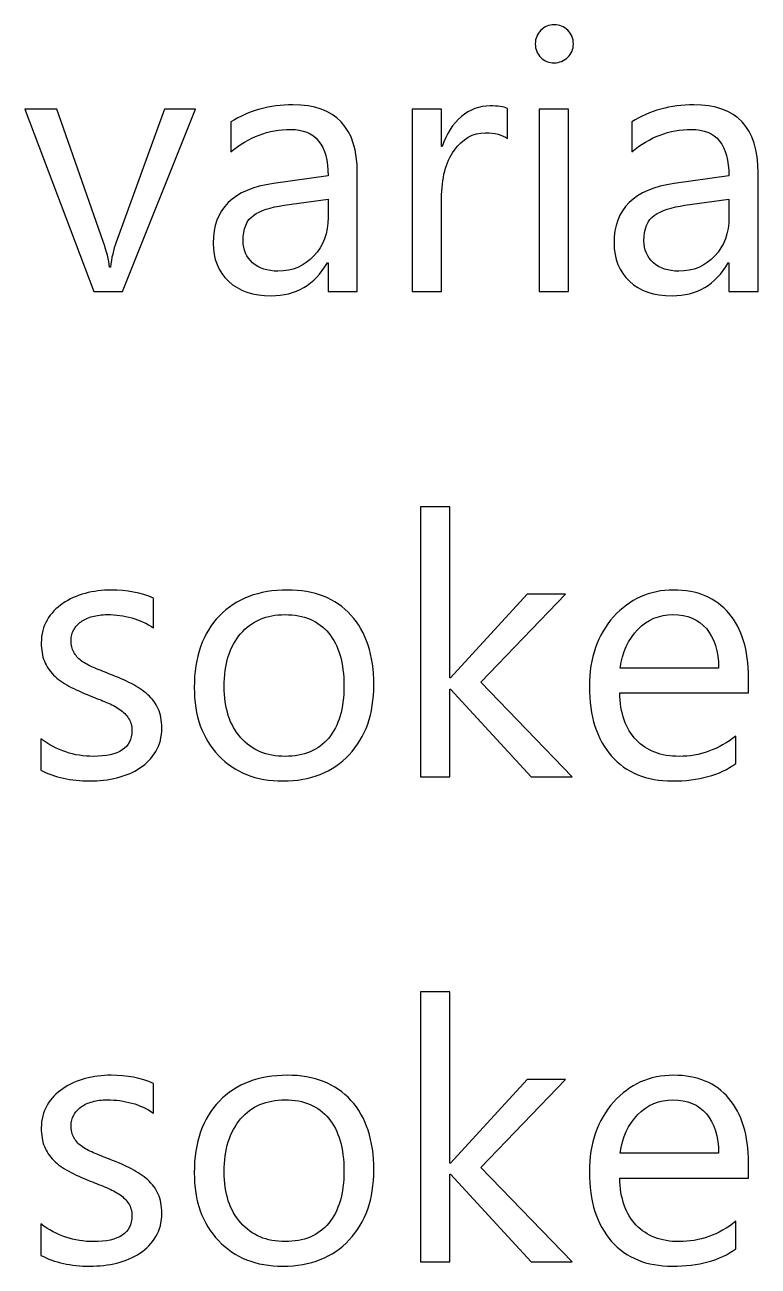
# Model space of a CAD drawing. Header units: centimetres. Extents: x -70 to 51, y -60 to 73.
# Drawn here: x 20.9 to 26.01, y -40.62 to -31.98 of the extents above; entities that cross this region are included whole.
import ezdxf

# ---------------------------------------------------------------- set-up
doc = ezdxf.new("R2010")
doc.units = ezdxf.units.CM
doc.header["$MEASUREMENT"] = 0
doc.layers.add('Layer 1', color=7, linetype='Continuous')

msp = doc.modelspace()

# ---------------------------------------------------------------- linework, layer by layer
at = {"layer": 'Layer 1'}
for points, knots in [([(24.58529, -32.24498), (24.54931, -32.24498), (24.51798, -32.2327), (24.49258, -32.20773), (24.49258, -32.20773), (24.46676, -32.18317), (24.45406, -32.15185), (24.45406, -32.11375), (24.45406, -32.11375), (24.45406, -32.07565), (24.46676, -32.0439), (24.49258, -32.01892), (24.49258, -32.01892), (24.51798, -31.99352), (24.54931, -31.98082), (24.58529, -31.98082), (24.58529, -31.98082), (24.62254, -31.98082), (24.65429, -31.99352), (24.68054, -32.01892), (24.68054, -32.01892), (24.70636, -32.0439), (24.71949, -32.07565), (24.71949, -32.11375), (24.71949, -32.11375), (24.71949, -32.15015), (24.70636, -32.18106), (24.68054, -32.20646), (24.68054, -32.20646), (24.65429, -32.23228), (24.62254, -32.24498), (24.58529, -32.24498)], [0, 0, 0, 0, 0.1111111, 0.1111111, 0.1111111, 0.1111111, 0.2222222, 0.2222222, 0.2222222, 0.2222222, 0.3333333, 0.3333333, 0.3333333, 0.3333333, 0.4444444, 0.4444444, 0.4444444, 0.4444444, 0.5555556, 0.5555556, 0.5555556, 0.5555556, 0.6666667, 0.6666667, 0.6666667, 0.6666667, 0.7777778, 0.7777778, 0.7777778, 0.7777778, 1, 1, 1, 1]), ([(22.08762, -32.56756), (22.08762, -32.56756), (21.58132, -33.83756), (21.58132, -33.83756), (21.58132, -33.83756), (21.58132, -33.83756), (21.38193, -33.83756), (21.38193, -33.83756), (21.38193, -33.83756), (21.38193, -33.83756), (20.9006, -32.56756), (20.9006, -32.56756), (20.9006, -32.56756), (20.9006, -32.56756), (21.12369, -32.56756), (21.12369, -32.56756), (21.12369, -32.56756), (21.12369, -32.56756), (21.44627, -33.49043), (21.44627, -33.49043), (21.44627, -33.49043), (21.4704, -33.55816), (21.48522, -33.617), (21.49115, -33.6678), (21.49115, -33.6678), (21.49115, -33.6678), (21.4958, -33.6678), (21.4958, -33.6678), (21.4958, -33.6678), (21.50427, -33.60388), (21.51739, -33.54631), (21.5356, -33.49508), (21.5356, -33.49508), (21.5356, -33.49508), (21.87299, -32.56756), (21.87299, -32.56756), (21.87299, -32.56756), (21.87299, -32.56756), (22.08762, -32.56756), (22.08762, -32.56756)], [0, 0, 0, 0, 0.0909091, 0.0909091, 0.0909091, 0.0909091, 0.1818182, 0.1818182, 0.1818182, 0.1818182, 0.2727273, 0.2727273, 0.2727273, 0.2727273, 0.3636364, 0.3636364, 0.3636364, 0.3636364, 0.4545455, 0.4545455, 0.4545455, 0.4545455, 0.5454545, 0.5454545, 0.5454545, 0.5454545, 0.6363636, 0.6363636, 0.6363636, 0.6363636, 0.7272727, 0.7272727, 0.7272727, 0.7272727, 0.8181818, 0.8181818, 0.8181818, 0.8181818, 1, 1, 1, 1]), ([(23.21496, -33.83756), (23.21496, -33.83756), (23.01134, -33.83756), (23.01134, -33.83756), (23.01134, -33.83756), (23.01134, -33.83756), (23.01134, -33.63902), (23.01134, -33.63902), (23.01134, -33.63902), (23.01134, -33.63902), (23.00668, -33.63902), (23.00668, -33.63902), (23.00668, -33.63902), (22.9182, -33.79142), (22.78782, -33.86719), (22.61594, -33.86719), (22.61594, -33.86719), (22.48937, -33.86719), (22.39031, -33.83375), (22.31876, -33.76686), (22.31876, -33.76686), (22.24722, -33.69998), (22.21166, -33.61108), (22.21166, -33.50016), (22.21166, -33.50016), (22.21166, -33.2631), (22.35136, -33.12467), (22.63076, -33.08614), (22.63076, -33.08614), (22.63076, -33.08614), (23.01134, -33.0328), (23.01134, -33.0328), (23.01134, -33.0328), (23.01134, -32.8169), (22.92413, -32.70895), (22.74972, -32.70895), (22.74972, -32.70895), (22.59689, -32.70895), (22.45889, -32.76102), (22.3357, -32.86516), (22.3357, -32.86516), (22.3357, -32.86516), (22.3357, -32.65688), (22.3357, -32.65688), (22.3357, -32.65688), (22.46058, -32.5773), (22.60409, -32.53793), (22.76707, -32.53793), (22.76707, -32.53793), (23.06552, -32.53793), (23.21496, -32.69583), (23.21496, -33.01164), (23.21496, -33.01164), (23.21496, -33.01164), (23.21496, -33.83756), (23.21496, -33.83756)], [0, 0, 0, 0, 0.0666667, 0.0666667, 0.0666667, 0.0666667, 0.1333333, 0.1333333, 0.1333333, 0.1333333, 0.2, 0.2, 0.2, 0.2, 0.2666667, 0.2666667, 0.2666667, 0.2666667, 0.3333333, 0.3333333, 0.3333333, 0.3333333, 0.4, 0.4, 0.4, 0.4, 0.4666667, 0.4666667, 0.4666667, 0.4666667, 0.5333333, 0.5333333, 0.5333333, 0.5333333, 0.6, 0.6, 0.6, 0.6, 0.6666667, 0.6666667, 0.6666667, 0.6666667, 0.7333333, 0.7333333, 0.7333333, 0.7333333, 0.8, 0.8, 0.8, 0.8, 0.8666667, 0.8666667, 0.8666667, 0.8666667, 1, 1, 1, 1]), ([(24.2606, -32.7733), (24.22504, -32.74621), (24.17381, -32.73266), (24.10693, -32.73266), (24.10693, -32.73266), (24.01972, -32.73266), (23.94733, -32.7733), (23.88891, -32.85543), (23.88891, -32.85543), (23.83091, -32.93713), (23.8017, -33.04889), (23.8017, -33.19028), (23.8017, -33.19028), (23.8017, -33.19028), (23.8017, -33.83756), (23.8017, -33.83756), (23.8017, -33.83756), (23.8017, -33.83756), (23.59808, -33.83756), (23.59808, -33.83756), (23.59808, -33.83756), (23.59808, -33.83756), (23.59808, -32.56756), (23.59808, -32.56756), (23.59808, -32.56756), (23.59808, -32.56756), (23.8017, -32.56756), (23.8017, -32.56756), (23.8017, -32.56756), (23.8017, -32.56756), (23.8017, -32.82918), (23.8017, -32.82918), (23.8017, -32.82918), (23.8017, -32.82918), (23.80678, -32.82918), (23.80678, -32.82918), (23.80678, -32.82918), (23.83557, -32.73986), (23.8796, -32.67043), (23.93929, -32.62005), (23.93929, -32.62005), (23.99898, -32.5701), (24.06544, -32.54512), (24.1391, -32.54512), (24.1391, -32.54512), (24.19202, -32.54512), (24.23223, -32.55105), (24.2606, -32.56248), (24.2606, -32.56248), (24.2606, -32.56248), (24.2606, -32.7733), (24.2606, -32.7733)], [0, 0, 0, 0, 0.0714286, 0.0714286, 0.0714286, 0.0714286, 0.1428571, 0.1428571, 0.1428571, 0.1428571, 0.2142857, 0.2142857, 0.2142857, 0.2142857, 0.2857143, 0.2857143, 0.2857143, 0.2857143, 0.3571429, 0.3571429, 0.3571429, 0.3571429, 0.4285714, 0.4285714, 0.4285714, 0.4285714, 0.5, 0.5, 0.5, 0.5, 0.5714286, 0.5714286, 0.5714286, 0.5714286, 0.6428571, 0.6428571, 0.6428571, 0.6428571, 0.7142857, 0.7142857, 0.7142857, 0.7142857, 0.7857143, 0.7857143, 0.7857143, 0.7857143, 0.8571429, 0.8571429, 0.8571429, 0.8571429, 1, 1, 1, 1]), ([(24.68477, -33.83756), (24.68477, -33.83756), (24.48115, -33.83756), (24.48115, -33.83756), (24.48115, -33.83756), (24.48115, -33.83756), (24.48115, -32.56756), (24.48115, -32.56756), (24.48115, -32.56756), (24.48115, -32.56756), (24.68477, -32.56756), (24.68477, -32.56756), (24.68477, -32.56756), (24.68477, -32.56756), (24.68477, -33.83756), (24.68477, -33.83756)], [0, 0, 0, 0, 0.2, 0.2, 0.2, 0.2, 0.4, 0.4, 0.4, 0.4, 0.6, 0.6, 0.6, 0.6, 1, 1, 1, 1]), ([(26.00557, -33.83756), (26.00557, -33.83756), (25.80195, -33.83756), (25.80195, -33.83756), (25.80195, -33.83756), (25.80195, -33.83756), (25.80195, -33.63902), (25.80195, -33.63902), (25.80195, -33.63902), (25.80195, -33.63902), (25.79729, -33.63902), (25.79729, -33.63902), (25.79729, -33.63902), (25.70881, -33.79142), (25.57843, -33.86719), (25.40655, -33.86719), (25.40655, -33.86719), (25.27998, -33.86719), (25.18092, -33.83375), (25.10937, -33.76686), (25.10937, -33.76686), (25.03783, -33.69998), (25.00227, -33.61108), (25.00227, -33.50016), (25.00227, -33.50016), (25.00227, -33.2631), (25.14197, -33.12467), (25.42137, -33.08614), (25.42137, -33.08614), (25.42137, -33.08614), (25.80195, -33.0328), (25.80195, -33.0328), (25.80195, -33.0328), (25.80195, -32.8169), (25.71474, -32.70895), (25.54033, -32.70895), (25.54033, -32.70895), (25.3875, -32.70895), (25.2495, -32.76102), (25.12631, -32.86516), (25.12631, -32.86516), (25.12631, -32.86516), (25.12631, -32.65688), (25.12631, -32.65688), (25.12631, -32.65688), (25.25119, -32.5773), (25.3947, -32.53793), (25.55768, -32.53793), (25.55768, -32.53793), (25.85613, -32.53793), (26.00557, -32.69583), (26.00557, -33.01164), (26.00557, -33.01164), (26.00557, -33.01164), (26.00557, -33.83756), (26.00557, -33.83756)], [0, 0, 0, 0, 0.0666667, 0.0666667, 0.0666667, 0.0666667, 0.1333333, 0.1333333, 0.1333333, 0.1333333, 0.2, 0.2, 0.2, 0.2, 0.2666667, 0.2666667, 0.2666667, 0.2666667, 0.3333333, 0.3333333, 0.3333333, 0.3333333, 0.4, 0.4, 0.4, 0.4, 0.4666667, 0.4666667, 0.4666667, 0.4666667, 0.5333333, 0.5333333, 0.5333333, 0.5333333, 0.6, 0.6, 0.6, 0.6, 0.6666667, 0.6666667, 0.6666667, 0.6666667, 0.7333333, 0.7333333, 0.7333333, 0.7333333, 0.8, 0.8, 0.8, 0.8, 0.8666667, 0.8666667, 0.8666667, 0.8666667, 1, 1, 1, 1]), ([(23.01134, -33.19494), (23.01134, -33.19494), (22.70527, -33.23727), (22.70527, -33.23727), (22.70527, -33.23727), (22.61086, -33.2504), (22.53974, -33.27368), (22.49191, -33.30755), (22.49191, -33.30755), (22.44407, -33.34099), (22.41994, -33.40026), (22.41994, -33.48535), (22.41994, -33.48535), (22.41994, -33.54715), (22.44195, -33.59795), (22.4864, -33.63732), (22.4864, -33.63732), (22.53043, -33.67669), (22.58927, -33.69617), (22.66293, -33.69617), (22.66293, -33.69617), (22.76369, -33.69617), (22.84708, -33.66061), (22.9127, -33.59033), (22.9127, -33.59033), (22.97874, -33.51964), (23.01134, -33.42989), (23.01134, -33.32152), (23.01134, -33.32152), (23.01134, -33.32152), (23.01134, -33.19494), (23.01134, -33.19494)], [0, 0, 0, 0, 0.1111111, 0.1111111, 0.1111111, 0.1111111, 0.2222222, 0.2222222, 0.2222222, 0.2222222, 0.3333333, 0.3333333, 0.3333333, 0.3333333, 0.4444444, 0.4444444, 0.4444444, 0.4444444, 0.5555556, 0.5555556, 0.5555556, 0.5555556, 0.6666667, 0.6666667, 0.6666667, 0.6666667, 0.7777778, 0.7777778, 0.7777778, 0.7777778, 1, 1, 1, 1]), ([(25.80195, -33.19494), (25.80195, -33.19494), (25.49588, -33.23727), (25.49588, -33.23727), (25.49588, -33.23727), (25.40147, -33.2504), (25.33035, -33.27368), (25.28252, -33.30755), (25.28252, -33.30755), (25.23468, -33.34099), (25.21055, -33.40026), (25.21055, -33.48535), (25.21055, -33.48535), (25.21055, -33.54715), (25.23256, -33.59795), (25.27701, -33.63732), (25.27701, -33.63732), (25.32104, -33.67669), (25.37988, -33.69617), (25.45354, -33.69617), (25.45354, -33.69617), (25.5543, -33.69617), (25.63769, -33.66061), (25.70331, -33.59033), (25.70331, -33.59033), (25.76935, -33.51964), (25.80195, -33.42989), (25.80195, -33.32152), (25.80195, -33.32152), (25.80195, -33.32152), (25.80195, -33.19494), (25.80195, -33.19494)], [0, 0, 0, 0, 0.1111111, 0.1111111, 0.1111111, 0.1111111, 0.2222222, 0.2222222, 0.2222222, 0.2222222, 0.3333333, 0.3333333, 0.3333333, 0.3333333, 0.4444444, 0.4444444, 0.4444444, 0.4444444, 0.5555556, 0.5555556, 0.5555556, 0.5555556, 0.6666667, 0.6666667, 0.6666667, 0.6666667, 0.7777778, 0.7777778, 0.7777778, 0.7777778, 1, 1, 1, 1]), ([(24.70975, -37.21618), (24.70975, -37.21618), (24.42443, -37.21618), (24.42443, -37.21618), (24.42443, -37.21618), (24.42443, -37.21618), (23.86393, -36.60616), (23.86393, -36.60616), (23.86393, -36.60616), (23.86393, -36.60616), (23.85885, -36.60616), (23.85885, -36.60616), (23.85885, -36.60616), (23.85885, -36.60616), (23.85885, -37.21618), (23.85885, -37.21618), (23.85885, -37.21618), (23.85885, -37.21618), (23.65523, -37.21618), (23.65523, -37.21618), (23.65523, -37.21618), (23.65523, -37.21618), (23.65523, -35.33616), (23.65523, -35.33616), (23.65523, -35.33616), (23.65523, -35.33616), (23.85885, -35.33616), (23.85885, -35.33616), (23.85885, -35.33616), (23.85885, -35.33616), (23.85885, -36.52784), (23.85885, -36.52784), (23.85885, -36.52784), (23.85885, -36.52784), (23.86393, -36.52784), (23.86393, -36.52784), (23.86393, -36.52784), (23.86393, -36.52784), (24.39691, -35.94618), (24.39691, -35.94618), (24.39691, -35.94618), (24.39691, -35.94618), (24.66361, -35.94618), (24.66361, -35.94618), (24.66361, -35.94618), (24.66361, -35.94618), (24.07475, -36.55874), (24.07475, -36.55874), (24.07475, -36.55874), (24.07475, -36.55874), (24.70975, -37.21618), (24.70975, -37.21618)], [0, 0, 0, 0, 0.0714286, 0.0714286, 0.0714286, 0.0714286, 0.1428571, 0.1428571, 0.1428571, 0.1428571, 0.2142857, 0.2142857, 0.2142857, 0.2142857, 0.2857143, 0.2857143, 0.2857143, 0.2857143, 0.3571429, 0.3571429, 0.3571429, 0.3571429, 0.4285714, 0.4285714, 0.4285714, 0.4285714, 0.5, 0.5, 0.5, 0.5, 0.5714286, 0.5714286, 0.5714286, 0.5714286, 0.6428571, 0.6428571, 0.6428571, 0.6428571, 0.7142857, 0.7142857, 0.7142857, 0.7142857, 0.7857143, 0.7857143, 0.7857143, 0.7857143, 0.8571429, 0.8571429, 0.8571429, 0.8571429, 1, 1, 1, 1]), ([(21.01236, -37.17046), (21.01236, -37.17046), (21.01236, -36.95202), (21.01236, -36.95202), (21.01236, -36.95202), (21.12285, -37.03372), (21.24519, -37.07479), (21.37812, -37.07479), (21.37812, -37.07479), (21.55676, -37.07479), (21.64609, -37.0151), (21.64609, -36.89614), (21.64609, -36.89614), (21.64609, -36.86227), (21.63847, -36.83349), (21.62323, -36.8102), (21.62323, -36.8102), (21.60756, -36.7865), (21.58724, -36.76575), (21.561, -36.74755), (21.561, -36.74755), (21.53517, -36.72935), (21.50427, -36.71284), (21.46913, -36.69844), (21.46913, -36.69844), (21.434, -36.68405), (21.39632, -36.66881), (21.35568, -36.65315), (21.35568, -36.65315), (21.29938, -36.63071), (21.25027, -36.60827), (21.20751, -36.58541), (21.20751, -36.58541), (21.16518, -36.56298), (21.12962, -36.53715), (21.10083, -36.50879), (21.10083, -36.50879), (21.07247, -36.48), (21.05088, -36.44783), (21.03649, -36.41142), (21.03649, -36.41142), (21.02209, -36.37502), (21.0149, -36.33226), (21.0149, -36.28358), (21.0149, -36.28358), (21.0149, -36.22389), (21.02844, -36.17139), (21.05554, -36.12525), (21.05554, -36.12525), (21.08305, -36.07953), (21.11946, -36.04101), (21.16476, -36.0101), (21.16476, -36.0101), (21.21048, -35.9792), (21.26212, -35.95549), (21.32054, -35.93983), (21.32054, -35.93983), (21.37854, -35.92417), (21.43908, -35.91655), (21.50088, -35.91655), (21.50088, -35.91655), (21.61095, -35.91655), (21.70916, -35.9356), (21.79595, -35.97327), (21.79595, -35.97327), (21.79595, -35.97327), (21.79595, -36.17944), (21.79595, -36.17944), (21.79595, -36.17944), (21.70281, -36.11805), (21.59529, -36.08757), (21.47379, -36.08757), (21.47379, -36.08757), (21.43569, -36.08757), (21.4014, -36.09181), (21.3705, -36.1007), (21.3705, -36.1007), (21.34002, -36.10916), (21.31377, -36.12144), (21.29176, -36.1371), (21.29176, -36.1371), (21.27017, -36.15277), (21.25323, -36.17182), (21.24096, -36.19341), (21.24096, -36.19341), (21.2291, -36.21542), (21.22318, -36.23955), (21.22318, -36.26622), (21.22318, -36.26622), (21.22318, -36.29924), (21.2291, -36.32676), (21.24096, -36.34919), (21.24096, -36.34919), (21.25323, -36.37163), (21.27059, -36.39153), (21.29387, -36.40888), (21.29387, -36.40888), (21.31673, -36.42624), (21.3451, -36.4419), (21.37812, -36.45587), (21.37812, -36.45587), (21.41114, -36.46984), (21.44881, -36.48508), (21.49115, -36.50159), (21.49115, -36.50159), (21.54703, -36.52318), (21.59783, -36.5452), (21.64228, -36.56806), (21.64228, -36.56806), (21.68673, -36.59092), (21.72483, -36.61632), (21.75658, -36.6451), (21.75658, -36.6451), (21.7879, -36.67347), (21.81203, -36.70649), (21.82897, -36.74374), (21.82897, -36.74374), (21.8459, -36.78099), (21.85437, -36.82502), (21.85437, -36.87624), (21.85437, -36.87624), (21.85437, -36.93932), (21.8404, -36.99393), (21.81288, -37.04007), (21.81288, -37.04007), (21.78494, -37.08622), (21.74811, -37.12474), (21.70197, -37.15522), (21.70197, -37.15522), (21.6554, -37.18612), (21.60206, -37.20856), (21.54195, -37.2238), (21.54195, -37.2238), (21.48141, -37.23862), (21.41833, -37.24581), (21.35187, -37.24581), (21.35187, -37.24581), (21.22148, -37.24581), (21.10803, -37.22084), (21.01236, -37.17046)], [0, 0, 0, 0, 0.0277778, 0.0277778, 0.0277778, 0.0277778, 0.0555556, 0.0555556, 0.0555556, 0.0555556, 0.0833333, 0.0833333, 0.0833333, 0.0833333, 0.1111111, 0.1111111, 0.1111111, 0.1111111, 0.1388889, 0.1388889, 0.1388889, 0.1388889, 0.1666667, 0.1666667, 0.1666667, 0.1666667, 0.1944444, 0.1944444, 0.1944444, 0.1944444, 0.2222222, 0.2222222, 0.2222222, 0.2222222, 0.25, 0.25, 0.25, 0.25, 0.2777778, 0.2777778, 0.2777778, 0.2777778, 0.3055556, 0.3055556, 0.3055556, 0.3055556, 0.3333333, 0.3333333, 0.3333333, 0.3333333, 0.3611111, 0.3611111, 0.3611111, 0.3611111, 0.3888889, 0.3888889, 0.3888889, 0.3888889, 0.4166667, 0.4166667, 0.4166667, 0.4166667, 0.4444444, 0.4444444, 0.4444444, 0.4444444, 0.4722222, 0.4722222, 0.4722222, 0.4722222, 0.5, 0.5, 0.5, 0.5, 0.5277778, 0.5277778, 0.5277778, 0.5277778, 0.5555556, 0.5555556, 0.5555556, 0.5555556, 0.5833333, 0.5833333, 0.5833333, 0.5833333, 0.6111111, 0.6111111, 0.6111111, 0.6111111, 0.6388889, 0.6388889, 0.6388889, 0.6388889, 0.6666667, 0.6666667, 0.6666667, 0.6666667, 0.6944444, 0.6944444, 0.6944444, 0.6944444, 0.7222222, 0.7222222, 0.7222222, 0.7222222, 0.75, 0.75, 0.75, 0.75, 0.7777778, 0.7777778, 0.7777778, 0.7777778, 0.8055556, 0.8055556, 0.8055556, 0.8055556, 0.8333333, 0.8333333, 0.8333333, 0.8333333, 0.8611111, 0.8611111, 0.8611111, 0.8611111, 0.8888889, 0.8888889, 0.8888889, 0.8888889, 0.9166667, 0.9166667, 0.9166667, 0.9166667, 0.9444444, 0.9444444, 0.9444444, 0.9444444, 1, 1, 1, 1]), ([(22.69765, -37.24581), (22.51011, -37.24581), (22.36025, -37.18655), (22.24807, -37.06801), (22.24807, -37.06801), (22.13631, -36.94948), (22.08001, -36.792), (22.08001, -36.596), (22.08001, -36.596), (22.08001, -36.38264), (22.13843, -36.21627), (22.25484, -36.09604), (22.25484, -36.09604), (22.37168, -35.97624), (22.52916, -35.91655), (22.72771, -35.91655), (22.72771, -35.91655), (22.91694, -35.91655), (23.06468, -35.97454), (23.17094, -36.09138), (23.17094, -36.09138), (23.27719, -36.2078), (23.33011, -36.36951), (23.33011, -36.5761), (23.33011, -36.5761), (23.33011, -36.77888), (23.27296, -36.94101), (23.15866, -37.06293), (23.15866, -37.06293), (23.04394, -37.18485), (22.89027, -37.24581), (22.69765, -37.24581)], [0, 0, 0, 0, 0.1111111, 0.1111111, 0.1111111, 0.1111111, 0.2222222, 0.2222222, 0.2222222, 0.2222222, 0.3333333, 0.3333333, 0.3333333, 0.3333333, 0.4444444, 0.4444444, 0.4444444, 0.4444444, 0.5555556, 0.5555556, 0.5555556, 0.5555556, 0.6666667, 0.6666667, 0.6666667, 0.6666667, 0.7777778, 0.7777778, 0.7777778, 0.7777778, 1, 1, 1, 1]), ([(25.93827, -36.63198), (25.93827, -36.63198), (25.04165, -36.63198), (25.04165, -36.63198), (25.04165, -36.63198), (25.04503, -36.77337), (25.08313, -36.88259), (25.15595, -36.95964), (25.15595, -36.95964), (25.22876, -37.03626), (25.32867, -37.07479), (25.45609, -37.07479), (25.45609, -37.07479), (25.59918, -37.07479), (25.73041, -37.0278), (25.85064, -36.93339), (25.85064, -36.93339), (25.85064, -36.93339), (25.85064, -37.12432), (25.85064, -37.12432), (25.85064, -37.12432), (25.73888, -37.2056), (25.59113, -37.24581), (25.40783, -37.24581), (25.40783, -37.24581), (25.22834, -37.24581), (25.08737, -37.18824), (24.98492, -37.07309), (24.98492, -37.07309), (24.88205, -36.95752), (24.83083, -36.79539), (24.83083, -36.58626), (24.83083, -36.58626), (24.83083, -36.38856), (24.88713, -36.2277), (24.99889, -36.10324), (24.99889, -36.10324), (25.11107, -35.97878), (25.25035, -35.91655), (25.4163, -35.91655), (25.4163, -35.91655), (25.58267, -35.91655), (25.71094, -35.97031), (25.80195, -36.07784), (25.80195, -36.07784), (25.89297, -36.18494), (25.93827, -36.33438), (25.93827, -36.5253), (25.93827, -36.5253), (25.93827, -36.5253), (25.93827, -36.63198), (25.93827, -36.63198)], [0, 0, 0, 0, 0.0714286, 0.0714286, 0.0714286, 0.0714286, 0.1428571, 0.1428571, 0.1428571, 0.1428571, 0.2142857, 0.2142857, 0.2142857, 0.2142857, 0.2857143, 0.2857143, 0.2857143, 0.2857143, 0.3571429, 0.3571429, 0.3571429, 0.3571429, 0.4285714, 0.4285714, 0.4285714, 0.4285714, 0.5, 0.5, 0.5, 0.5, 0.5714286, 0.5714286, 0.5714286, 0.5714286, 0.6428571, 0.6428571, 0.6428571, 0.6428571, 0.7142857, 0.7142857, 0.7142857, 0.7142857, 0.7857143, 0.7857143, 0.7857143, 0.7857143, 0.8571429, 0.8571429, 0.8571429, 0.8571429, 1, 1, 1, 1]), ([(22.71247, -36.08757), (22.58208, -36.08757), (22.47879, -36.13202), (22.40259, -36.22092), (22.40259, -36.22092), (22.32639, -36.30982), (22.28829, -36.43217), (22.28829, -36.5888), (22.28829, -36.5888), (22.28829, -36.73908), (22.32681, -36.85762), (22.40386, -36.9444), (22.40386, -36.9444), (22.4809, -37.03118), (22.58377, -37.07479), (22.71247, -37.07479), (22.71247, -37.07479), (22.84412, -37.07479), (22.9453, -37.03203), (23.016, -36.94694), (23.016, -36.94694), (23.08669, -36.86185), (23.12183, -36.74078), (23.12183, -36.58372), (23.12183, -36.58372), (23.12183, -36.42497), (23.08669, -36.30263), (23.016, -36.21669), (23.016, -36.21669), (22.9453, -36.13033), (22.84412, -36.08757), (22.71247, -36.08757)], [0, 0, 0, 0, 0.1111111, 0.1111111, 0.1111111, 0.1111111, 0.2222222, 0.2222222, 0.2222222, 0.2222222, 0.3333333, 0.3333333, 0.3333333, 0.3333333, 0.4444444, 0.4444444, 0.4444444, 0.4444444, 0.5555556, 0.5555556, 0.5555556, 0.5555556, 0.6666667, 0.6666667, 0.6666667, 0.6666667, 0.7777778, 0.7777778, 0.7777778, 0.7777778, 1, 1, 1, 1]), ([(25.72999, -36.45968), (25.72914, -36.34242), (25.70078, -36.25098), (25.64532, -36.18536), (25.64532, -36.18536), (25.58944, -36.12017), (25.51197, -36.08757), (25.41249, -36.08757), (25.41249, -36.08757), (25.31681, -36.08757), (25.23511, -36.12186), (25.16822, -36.19044), (25.16822, -36.19044), (25.10134, -36.25902), (25.05985, -36.34877), (25.04419, -36.45968), (25.04419, -36.45968), (25.04419, -36.45968), (25.72999, -36.45968), (25.72999, -36.45968)], [0, 0, 0, 0, 0.1666667, 0.1666667, 0.1666667, 0.1666667, 0.3333333, 0.3333333, 0.3333333, 0.3333333, 0.5, 0.5, 0.5, 0.5, 0.6666667, 0.6666667, 0.6666667, 0.6666667, 1, 1, 1, 1]), ([(24.70975, -40.5948), (24.70975, -40.5948), (24.42443, -40.5948), (24.42443, -40.5948), (24.42443, -40.5948), (24.42443, -40.5948), (23.86393, -39.98478), (23.86393, -39.98478), (23.86393, -39.98478), (23.86393, -39.98478), (23.85885, -39.98478), (23.85885, -39.98478), (23.85885, -39.98478), (23.85885, -39.98478), (23.85885, -40.5948), (23.85885, -40.5948), (23.85885, -40.5948), (23.85885, -40.5948), (23.65523, -40.5948), (23.65523, -40.5948), (23.65523, -40.5948), (23.65523, -40.5948), (23.65523, -38.71478), (23.65523, -38.71478), (23.65523, -38.71478), (23.65523, -38.71478), (23.85885, -38.71478), (23.85885, -38.71478), (23.85885, -38.71478), (23.85885, -38.71478), (23.85885, -39.90646), (23.85885, -39.90646), (23.85885, -39.90646), (23.85885, -39.90646), (23.86393, -39.90646), (23.86393, -39.90646), (23.86393, -39.90646), (23.86393, -39.90646), (24.39691, -39.3248), (24.39691, -39.3248), (24.39691, -39.3248), (24.39691, -39.3248), (24.66361, -39.3248), (24.66361, -39.3248), (24.66361, -39.3248), (24.66361, -39.3248), (24.07475, -39.93736), (24.07475, -39.93736), (24.07475, -39.93736), (24.07475, -39.93736), (24.70975, -40.5948), (24.70975, -40.5948)], [0, 0, 0, 0, 0.0714286, 0.0714286, 0.0714286, 0.0714286, 0.1428571, 0.1428571, 0.1428571, 0.1428571, 0.2142857, 0.2142857, 0.2142857, 0.2142857, 0.2857143, 0.2857143, 0.2857143, 0.2857143, 0.3571429, 0.3571429, 0.3571429, 0.3571429, 0.4285714, 0.4285714, 0.4285714, 0.4285714, 0.5, 0.5, 0.5, 0.5, 0.5714286, 0.5714286, 0.5714286, 0.5714286, 0.6428571, 0.6428571, 0.6428571, 0.6428571, 0.7142857, 0.7142857, 0.7142857, 0.7142857, 0.7857143, 0.7857143, 0.7857143, 0.7857143, 0.8571429, 0.8571429, 0.8571429, 0.8571429, 1, 1, 1, 1]), ([(21.01236, -40.54908), (21.01236, -40.54908), (21.01236, -40.33064), (21.01236, -40.33064), (21.01236, -40.33064), (21.12285, -40.41234), (21.24519, -40.45341), (21.37812, -40.45341), (21.37812, -40.45341), (21.55676, -40.45341), (21.64609, -40.39372), (21.64609, -40.27476), (21.64609, -40.27476), (21.64609, -40.24089), (21.63847, -40.21211), (21.62323, -40.18882), (21.62323, -40.18882), (21.60756, -40.16512), (21.58724, -40.14437), (21.561, -40.12617), (21.561, -40.12617), (21.53517, -40.10797), (21.50427, -40.09146), (21.46913, -40.07706), (21.46913, -40.07706), (21.434, -40.06267), (21.39632, -40.04743), (21.35568, -40.03177), (21.35568, -40.03177), (21.29938, -40.00933), (21.25027, -39.98689), (21.20751, -39.96403), (21.20751, -39.96403), (21.16518, -39.9416), (21.12962, -39.91577), (21.10083, -39.88741), (21.10083, -39.88741), (21.07247, -39.85862), (21.05088, -39.82645), (21.03649, -39.79004), (21.03649, -39.79004), (21.02209, -39.75364), (21.0149, -39.71088), (21.0149, -39.6622), (21.0149, -39.6622), (21.0149, -39.60251), (21.02844, -39.55001), (21.05554, -39.50387), (21.05554, -39.50387), (21.08305, -39.45815), (21.11946, -39.41963), (21.16476, -39.38872), (21.16476, -39.38872), (21.21048, -39.35782), (21.26212, -39.33411), (21.32054, -39.31845), (21.32054, -39.31845), (21.37854, -39.30279), (21.43908, -39.29517), (21.50088, -39.29517), (21.50088, -39.29517), (21.61095, -39.29517), (21.70916, -39.31422), (21.79595, -39.35189), (21.79595, -39.35189), (21.79595, -39.35189), (21.79595, -39.55806), (21.79595, -39.55806), (21.79595, -39.55806), (21.70281, -39.49667), (21.59529, -39.46619), (21.47379, -39.46619), (21.47379, -39.46619), (21.43569, -39.46619), (21.4014, -39.47043), (21.3705, -39.47932), (21.3705, -39.47932), (21.34002, -39.48778), (21.31377, -39.50006), (21.29176, -39.51572), (21.29176, -39.51572), (21.27017, -39.53139), (21.25323, -39.55044), (21.24096, -39.57203), (21.24096, -39.57203), (21.2291, -39.59404), (21.22318, -39.61817), (21.22318, -39.64484), (21.22318, -39.64484), (21.22318, -39.67786), (21.2291, -39.70538), (21.24096, -39.72781), (21.24096, -39.72781), (21.25323, -39.75025), (21.27059, -39.77015), (21.29387, -39.7875), (21.29387, -39.7875), (21.31673, -39.80486), (21.3451, -39.82052), (21.37812, -39.83449), (21.37812, -39.83449), (21.41114, -39.84846), (21.44881, -39.8637), (21.49115, -39.88021), (21.49115, -39.88021), (21.54703, -39.9018), (21.59783, -39.92382), (21.64228, -39.94668), (21.64228, -39.94668), (21.68673, -39.96954), (21.72483, -39.99494), (21.75658, -40.02372), (21.75658, -40.02372), (21.7879, -40.05209), (21.81203, -40.08511), (21.82897, -40.12236), (21.82897, -40.12236), (21.8459, -40.15961), (21.85437, -40.20364), (21.85437, -40.25486), (21.85437, -40.25486), (21.85437, -40.31794), (21.8404, -40.37255), (21.81288, -40.41869), (21.81288, -40.41869), (21.78494, -40.46484), (21.74811, -40.50336), (21.70197, -40.53384), (21.70197, -40.53384), (21.6554, -40.56474), (21.60206, -40.58718), (21.54195, -40.60242), (21.54195, -40.60242), (21.48141, -40.61724), (21.41833, -40.62443), (21.35187, -40.62443), (21.35187, -40.62443), (21.22148, -40.62443), (21.10803, -40.59946), (21.01236, -40.54908)], [0, 0, 0, 0, 0.0277778, 0.0277778, 0.0277778, 0.0277778, 0.0555556, 0.0555556, 0.0555556, 0.0555556, 0.0833333, 0.0833333, 0.0833333, 0.0833333, 0.1111111, 0.1111111, 0.1111111, 0.1111111, 0.1388889, 0.1388889, 0.1388889, 0.1388889, 0.1666667, 0.1666667, 0.1666667, 0.1666667, 0.1944444, 0.1944444, 0.1944444, 0.1944444, 0.2222222, 0.2222222, 0.2222222, 0.2222222, 0.25, 0.25, 0.25, 0.25, 0.2777778, 0.2777778, 0.2777778, 0.2777778, 0.3055556, 0.3055556, 0.3055556, 0.3055556, 0.3333333, 0.3333333, 0.3333333, 0.3333333, 0.3611111, 0.3611111, 0.3611111, 0.3611111, 0.3888889, 0.3888889, 0.3888889, 0.3888889, 0.4166667, 0.4166667, 0.4166667, 0.4166667, 0.4444444, 0.4444444, 0.4444444, 0.4444444, 0.4722222, 0.4722222, 0.4722222, 0.4722222, 0.5, 0.5, 0.5, 0.5, 0.5277778, 0.5277778, 0.5277778, 0.5277778, 0.5555556, 0.5555556, 0.5555556, 0.5555556, 0.5833333, 0.5833333, 0.5833333, 0.5833333, 0.6111111, 0.6111111, 0.6111111, 0.6111111, 0.6388889, 0.6388889, 0.6388889, 0.6388889, 0.6666667, 0.6666667, 0.6666667, 0.6666667, 0.6944444, 0.6944444, 0.6944444, 0.6944444, 0.7222222, 0.7222222, 0.7222222, 0.7222222, 0.75, 0.75, 0.75, 0.75, 0.7777778, 0.7777778, 0.7777778, 0.7777778, 0.8055556, 0.8055556, 0.8055556, 0.8055556, 0.8333333, 0.8333333, 0.8333333, 0.8333333, 0.8611111, 0.8611111, 0.8611111, 0.8611111, 0.8888889, 0.8888889, 0.8888889, 0.8888889, 0.9166667, 0.9166667, 0.9166667, 0.9166667, 0.9444444, 0.9444444, 0.9444444, 0.9444444, 1, 1, 1, 1]), ([(22.69765, -40.62443), (22.51011, -40.62443), (22.36025, -40.56517), (22.24807, -40.44663), (22.24807, -40.44663), (22.13631, -40.3281), (22.08001, -40.17062), (22.08001, -39.97462), (22.08001, -39.97462), (22.08001, -39.76126), (22.13843, -39.59489), (22.25484, -39.47466), (22.25484, -39.47466), (22.37168, -39.35486), (22.52916, -39.29517), (22.72771, -39.29517), (22.72771, -39.29517), (22.91694, -39.29517), (23.06468, -39.35316), (23.17094, -39.47), (23.17094, -39.47), (23.27719, -39.58642), (23.33011, -39.74813), (23.33011, -39.95472), (23.33011, -39.95472), (23.33011, -40.1575), (23.27296, -40.31963), (23.15866, -40.44155), (23.15866, -40.44155), (23.04394, -40.56347), (22.89027, -40.62443), (22.69765, -40.62443)], [0, 0, 0, 0, 0.1111111, 0.1111111, 0.1111111, 0.1111111, 0.2222222, 0.2222222, 0.2222222, 0.2222222, 0.3333333, 0.3333333, 0.3333333, 0.3333333, 0.4444444, 0.4444444, 0.4444444, 0.4444444, 0.5555556, 0.5555556, 0.5555556, 0.5555556, 0.6666667, 0.6666667, 0.6666667, 0.6666667, 0.7777778, 0.7777778, 0.7777778, 0.7777778, 1, 1, 1, 1]), ([(25.93827, -40.0106), (25.93827, -40.0106), (25.04165, -40.0106), (25.04165, -40.0106), (25.04165, -40.0106), (25.04503, -40.15199), (25.08313, -40.26121), (25.15595, -40.33826), (25.15595, -40.33826), (25.22876, -40.41488), (25.32867, -40.45341), (25.45609, -40.45341), (25.45609, -40.45341), (25.59918, -40.45341), (25.73041, -40.40642), (25.85064, -40.31201), (25.85064, -40.31201), (25.85064, -40.31201), (25.85064, -40.50294), (25.85064, -40.50294), (25.85064, -40.50294), (25.73888, -40.58422), (25.59113, -40.62443), (25.40783, -40.62443), (25.40783, -40.62443), (25.22834, -40.62443), (25.08737, -40.56686), (24.98492, -40.45171), (24.98492, -40.45171), (24.88205, -40.33614), (24.83083, -40.17401), (24.83083, -39.96488), (24.83083, -39.96488), (24.83083, -39.76718), (24.88713, -39.60632), (24.99889, -39.48186), (24.99889, -39.48186), (25.11107, -39.3574), (25.25035, -39.29517), (25.4163, -39.29517), (25.4163, -39.29517), (25.58267, -39.29517), (25.71094, -39.34893), (25.80195, -39.45646), (25.80195, -39.45646), (25.89297, -39.56356), (25.93827, -39.713), (25.93827, -39.90392), (25.93827, -39.90392), (25.93827, -39.90392), (25.93827, -40.0106), (25.93827, -40.0106)], [0, 0, 0, 0, 0.0714286, 0.0714286, 0.0714286, 0.0714286, 0.1428571, 0.1428571, 0.1428571, 0.1428571, 0.2142857, 0.2142857, 0.2142857, 0.2142857, 0.2857143, 0.2857143, 0.2857143, 0.2857143, 0.3571429, 0.3571429, 0.3571429, 0.3571429, 0.4285714, 0.4285714, 0.4285714, 0.4285714, 0.5, 0.5, 0.5, 0.5, 0.5714286, 0.5714286, 0.5714286, 0.5714286, 0.6428571, 0.6428571, 0.6428571, 0.6428571, 0.7142857, 0.7142857, 0.7142857, 0.7142857, 0.7857143, 0.7857143, 0.7857143, 0.7857143, 0.8571429, 0.8571429, 0.8571429, 0.8571429, 1, 1, 1, 1]), ([(22.71247, -39.46619), (22.58208, -39.46619), (22.47879, -39.51064), (22.40259, -39.59954), (22.40259, -39.59954), (22.32639, -39.68844), (22.28829, -39.81079), (22.28829, -39.96742), (22.28829, -39.96742), (22.28829, -40.1177), (22.32681, -40.23624), (22.40386, -40.32302), (22.40386, -40.32302), (22.4809, -40.4098), (22.58377, -40.45341), (22.71247, -40.45341), (22.71247, -40.45341), (22.84412, -40.45341), (22.9453, -40.41065), (23.016, -40.32556), (23.016, -40.32556), (23.08669, -40.24047), (23.12183, -40.1194), (23.12183, -39.96234), (23.12183, -39.96234), (23.12183, -39.80359), (23.08669, -39.68125), (23.016, -39.59531), (23.016, -39.59531), (22.9453, -39.50895), (22.84412, -39.46619), (22.71247, -39.46619)], [0, 0, 0, 0, 0.1111111, 0.1111111, 0.1111111, 0.1111111, 0.2222222, 0.2222222, 0.2222222, 0.2222222, 0.3333333, 0.3333333, 0.3333333, 0.3333333, 0.4444444, 0.4444444, 0.4444444, 0.4444444, 0.5555556, 0.5555556, 0.5555556, 0.5555556, 0.6666667, 0.6666667, 0.6666667, 0.6666667, 0.7777778, 0.7777778, 0.7777778, 0.7777778, 1, 1, 1, 1]), ([(25.72999, -39.8383), (25.72914, -39.72104), (25.70078, -39.6296), (25.64532, -39.56398), (25.64532, -39.56398), (25.58944, -39.49879), (25.51197, -39.46619), (25.41249, -39.46619), (25.41249, -39.46619), (25.31681, -39.46619), (25.23511, -39.50048), (25.16822, -39.56906), (25.16822, -39.56906), (25.10134, -39.63764), (25.05985, -39.72739), (25.04419, -39.8383), (25.04419, -39.8383), (25.04419, -39.8383), (25.72999, -39.8383), (25.72999, -39.8383)], [0, 0, 0, 0, 0.1666667, 0.1666667, 0.1666667, 0.1666667, 0.3333333, 0.3333333, 0.3333333, 0.3333333, 0.5, 0.5, 0.5, 0.5, 0.6666667, 0.6666667, 0.6666667, 0.6666667, 1, 1, 1, 1])]:
    msp.add_open_spline(points, degree=3, knots=knots, dxfattribs=at)

doc.saveas('drawing.dxf')
